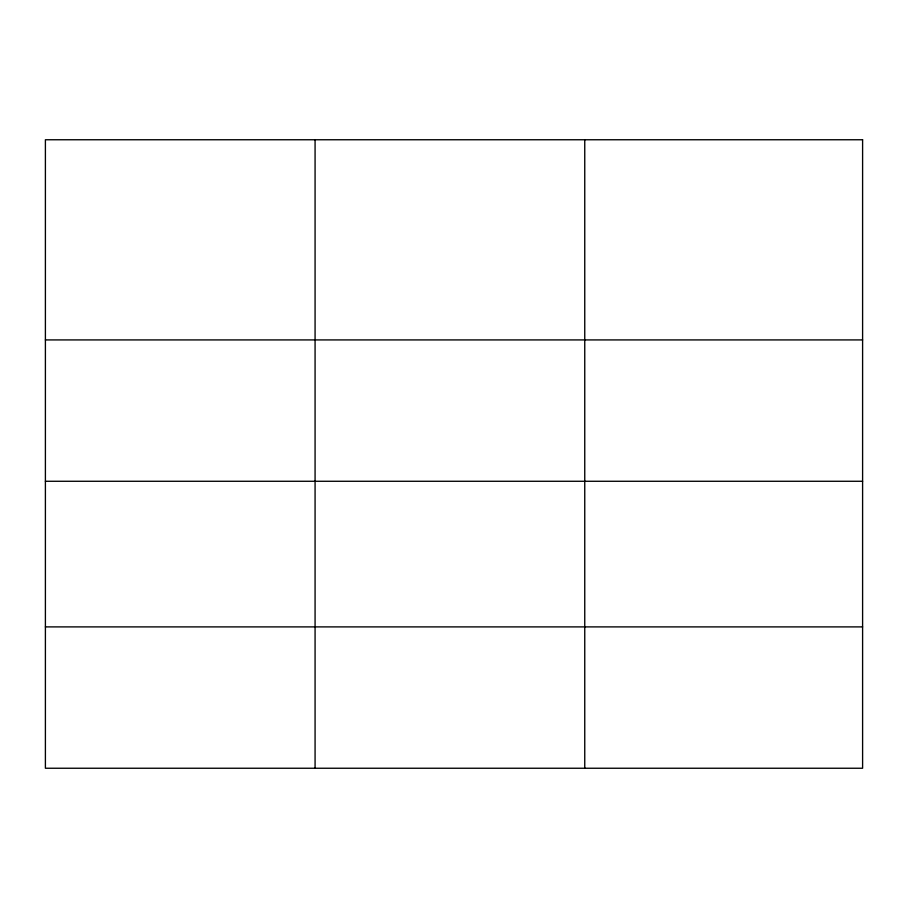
<?xml version="1.0" encoding="UTF-8"?>
<svg xmlns="http://www.w3.org/2000/svg" width="908" height="908" viewBox="0 0 908 908"><rect width="100%" height="100%" fill="white"/><g stroke="black" fill="none" stroke-linecap="round" stroke-linejoin="round"><path stroke-width="1.36" d="M45.4 339.921L862.6 339.921M45.4 481.274L862.6 481.274M45.4 626.895L862.6 626.895M584.752 139.753L584.752 768.247M315.076 139.753L315.076 768.247M862.6 139.753L45.4 139.753L45.4 768.247L862.6 768.247L862.6 139.753"/></g></svg>
